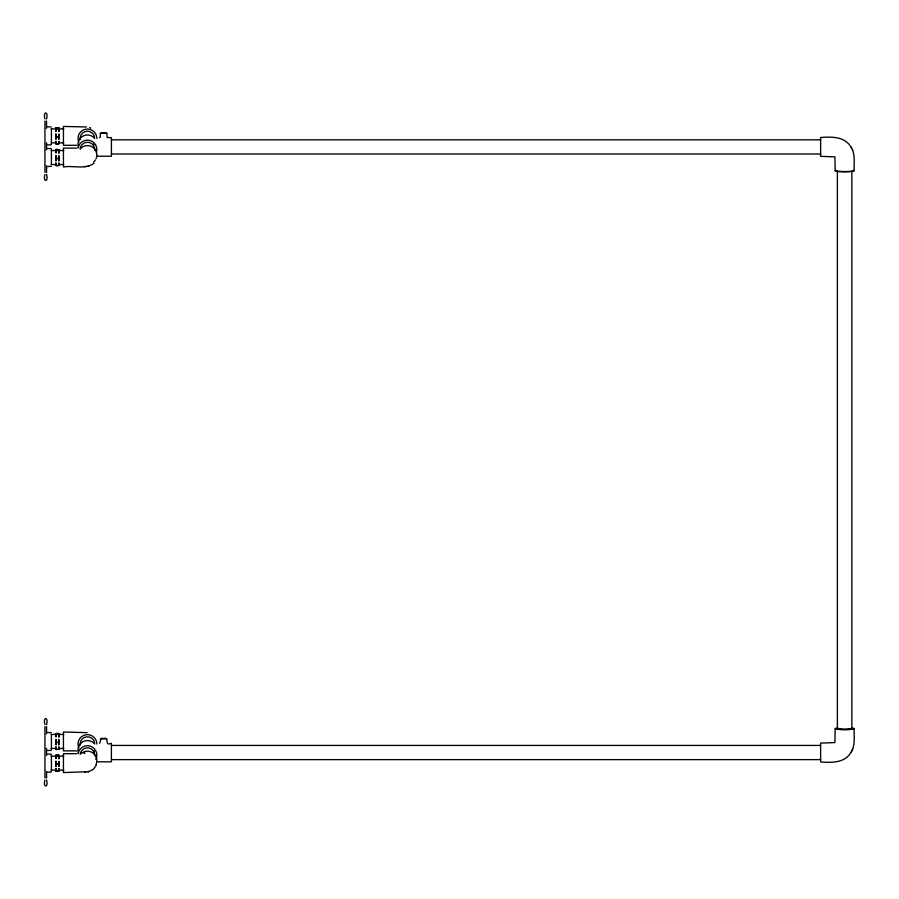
<?xml version="1.0" encoding="UTF-8"?>
<svg xmlns="http://www.w3.org/2000/svg" width="899" height="899" viewBox="0 0 899 899"><rect width="100%" height="100%" fill="white"/><g stroke="black" fill="none" stroke-linecap="round" stroke-linejoin="round"><path stroke-width="1.35" d="M56.086 755.935L56.086 758.374M56.086 734.247L56.086 736.697M56.536 771.252L58.772 770.937M56.086 761.217L56.086 763.948L58.772 763.948L58.772 761.678M56.086 749.463L58.772 749.249M56.086 739.54L56.086 742.271L58.772 742.271L58.772 739.989M58.772 165.349L56.536 165.663M56.086 155.628L56.086 158.359L58.772 158.359L58.772 156.078M56.536 143.986L58.772 143.66M56.086 133.94L56.086 136.67L58.772 136.67L58.772 134.4M59.042 770.668L59.042 768.578M59.042 748.991L59.042 746.889M59.042 165.079L59.042 162.989M59.042 143.391L59.042 141.3M837.385 170.698L837.385 728.595M851.859 728.752L851.859 170.866M44.95 118.971C42.613 110.97 48.906 110.97 46.568 118.971M44.95 174.428C42.613 182.441 48.906 182.43 46.568 174.428M44.95 724.572C42.613 716.559 48.906 716.559 46.568 724.572M44.95 780.029C42.613 788.03 48.906 788.018 46.568 780.029M835.182 728.673L834.924 742.596L820.63 743.102L820.63 761.947C830.597 762.734 843.565 763.139 850.038 753.845C855.634 746.777 853.971 736.933 854.05 728.673M96.328 765.071L93.327 769.409L88.574 771.634M852.297 749.98L852.713 749.013M851.139 752.216L851.623 751.362M51.378 166.236L47.647 166.573M76.651 148.11L63.436 148.121L63.436 166.978C73.055 165.247 85.472 169.866 94.013 163.202M99.474 137.637L100.283 137.03L100.362 133.266L102.756 132.928L106.835 133.266L107.15 137.378M106.835 133.266L100.362 133.266M99.474 743.226C101.25 742.72 99.025 736.708 103.599 738.506C110.004 736.641 103.778 746.653 111.409 743.237L111.409 761.813L96.564 761.813M106.835 738.854L100.362 738.854M87.776 166.225L89.136 165.922M76.651 753.699L63.436 753.71L63.436 772.567L88.304 771.702M84.079 753.34L84.911 753.148L84.315 753.272M87.776 771.814L89.136 771.511M84.506 166.652L85.574 166.54M84.506 772.241L85.574 772.14M47.647 126.838L51.265 126.995M56.536 127.748L58.772 127.748M56.086 127.849L58.323 127.849M51.074 128.86L55.277 128.86M56.086 128.827L58.772 128.827M59.581 128.86L63.773 128.86M56.536 136.94L58.772 136.94L58.772 139.356M111.409 139.839L820.63 139.839M59.581 142.874L63.773 142.862M51.074 142.874L55.277 142.874M56.086 143.874L58.772 143.874M47.647 144.896L51.086 144.851L51.423 143.761M76.651 145.301L63.436 145.29L63.436 126.433L86.405 126.961M47.647 148.515L51.086 148.56L51.423 149.47M56.536 149.425L58.772 149.751M56.086 149.537L58.323 149.537M51.074 150.538L55.277 150.538M56.086 150.504L58.772 150.504M59.581 150.538L63.773 150.538M111.409 154.021L820.63 154.021M96.564 156.224L111.409 156.224L111.409 137.648L107.43 137.558M56.536 158.629L58.772 158.629L58.772 161.033M59.581 164.551L63.773 164.551M51.074 164.551L55.277 164.551M47.647 732.427L51.378 732.764M51.074 734.449L55.277 734.449M56.086 734.416L58.772 734.258L58.772 733.393L56.086 733.449L56.086 735.056M59.581 734.449L63.773 734.449M56.536 742.54L58.772 742.54L58.772 744.945M111.409 745.428L820.63 745.428M51.074 748.462L55.277 748.462M59.581 748.462L63.773 748.462M47.647 750.485L51.086 750.44L51.423 749.53M76.651 750.89L63.436 750.879L63.436 732.022L87.136 732.663M47.647 754.104L51.086 754.149L51.423 755.239M56.536 755.014L58.772 755.014L58.772 755.935L56.086 755.935M56.086 755.126L58.323 755.126M51.074 756.138L55.277 756.126M56.086 756.104L58.772 756.104M59.581 756.126L63.773 756.138M111.409 759.621L820.63 759.621M56.536 764.217L58.772 764.217L58.772 766.633M59.581 770.14L63.773 770.14M51.074 770.14L55.277 770.14M56.086 771.151L58.772 771.151M47.647 772.162L51.086 772.129L51.423 770.769M89.585 127.624L90.765 128.051M854.05 170.776C853.971 162.517 855.634 152.673 850.038 145.604C843.565 136.322 830.597 136.727 820.63 137.502L820.63 156.359L834.924 156.864L835.182 170.776M851.139 147.245L851.623 148.099M93.721 143.952L94.047 144.627M852.466 149.875L852.713 150.448M94.316 750.923L94.519 751.654M59.042 128.006L59.042 131.209M59.042 134.052L59.042 138.794M59.042 149.695L59.042 152.897M59.042 155.729L59.042 160.472M59.042 733.606L59.042 736.798M59.042 739.641L59.042 744.383M59.042 755.284L59.042 758.486M59.042 761.329L59.042 766.072M58.772 127.793L58.772 128.669L56.086 128.669L56.086 131.097M58.772 129.276L58.772 131.557M58.772 134.85L58.772 135.76M58.772 141.458L58.772 143.986M58.772 150.032L56.086 150.347L56.086 152.785M58.772 150.965L58.772 153.235M58.772 156.538L58.772 157.449M58.772 163.146L58.772 165.663L56.086 165.551L56.086 163.146M58.772 734.876L58.772 737.146M58.772 740.45L58.772 741.36M58.772 747.058L58.772 749.575M58.772 756.553L58.772 758.835M58.772 762.127L58.772 763.037M58.772 768.735L58.772 771.252M56.086 127.748L56.086 129.276M56.086 129.737L56.086 130.647M56.086 136.94L56.086 139.356M56.086 141.458L56.086 143.986M56.086 149.425L56.086 150.965M56.086 151.414L56.086 152.324M56.086 158.629L56.086 161.033M56.086 735.326L56.086 736.236M56.086 742.54L56.086 744.945M56.086 747.058L56.086 749.575M56.086 755.014L56.086 756.553M56.086 757.014L56.086 757.924M56.086 764.217L56.086 766.633M56.086 768.735L56.086 771.252M55.817 128.006L55.817 131.209M55.817 134.052L55.817 136.333M55.817 136.783L55.817 138.794M55.817 141.3L55.817 143.716M55.817 149.695L55.817 152.897M55.817 155.729L55.817 158.01M55.817 158.471L55.817 160.472M55.817 162.989L55.817 165.394M55.817 733.606L55.817 736.798M55.817 739.641L55.817 741.922M55.817 742.372L55.817 744.383M55.817 746.889L55.817 749.305M55.817 755.284L55.817 758.486M55.817 761.329L55.817 763.599M55.817 764.06L55.817 766.072M55.817 768.578L55.817 770.994M51.423 128.995L51.423 142.739M51.423 150.672L51.423 164.416M51.423 734.584L51.423 748.328M51.423 756.261L51.423 769.915M46.568 121.017L46.568 128.265M46.568 142.694L46.568 149.942M46.568 165.764L46.568 172.394M46.568 726.606L46.568 733.854M46.568 748.283L46.568 755.531M46.568 771.522L46.568 777.983M44.95 121.017L44.95 128.265M44.95 128.995L44.95 164.416M44.95 165.146L44.95 172.394M44.95 726.606L44.95 733.854M44.95 734.584L44.95 770.005M44.95 770.735L44.95 777.983M78.46 752.845A9.428 9.383 0 0 1 94.092 743.316M80.18 754.43A7.282 7.237 0 0 1 88.102 747.901A7.282 7.237 0 0 1 94.676 755.767M78.112 753.632A9.428 9.383 0 0 1 90.338 746.181A9.428 9.383 0 0 1 95.833 759.363M80.247 745.226A7.282 7.237 0 0 1 86.821 736.82A7.282 7.237 0 0 1 94.698 744.035M78.842 747.923A9.428 9.383 0 0 1 85.416 734.865A9.428 9.383 0 0 1 96.856 744.035M81.247 753.474A9.428 9.383 0 0 1 96.766 761.891M96.474 763.206A9.428 9.383 0 0 1 96.002 764.453M851.746 728.01A9.428 1.011 0 0 1 851.128 729.404A9.428 1.011 0 0 1 838.104 729.404A9.428 1.011 0 0 1 837.486 728.01M851.791 728.55A7.282 0.787 0 0 1 843.217 729.437A7.282 0.787 0 0 1 838.43 728.269M850.364 171.26A7.282 0.787 0 0 1 838.879 171.26M850.24 728.741A5.664 0.607 0 0 1 845.296 729.28A5.664 0.607 0 0 1 839.284 728.875M853.196 170.361A9.428 1.011 0 0 1 844.622 171.799A9.428 1.011 0 0 1 836.036 170.361M78.46 147.256A9.428 9.383 0 0 1 94.092 137.727M80.18 148.841A7.282 7.237 0 0 1 88.102 142.3A7.282 7.237 0 0 1 94.676 150.178M78.112 148.043A9.428 9.383 0 0 1 89.63 140.39A9.428 9.383 0 0 1 96.395 152.403M80.247 139.626A7.282 7.237 0 0 1 86.821 131.232A7.282 7.237 0 0 1 94.698 138.435M78.842 142.334A9.428 9.383 0 0 1 85.416 129.276A9.428 9.383 0 0 1 96.856 138.435M80.292 148.829A9.428 9.383 0 0 1 96.766 156.302M96.474 157.606A9.428 9.383 0 0 1 96.002 158.865M95.361 160.044A9.428 9.383 0 0 1 93.608 162.056"/></g></svg>
